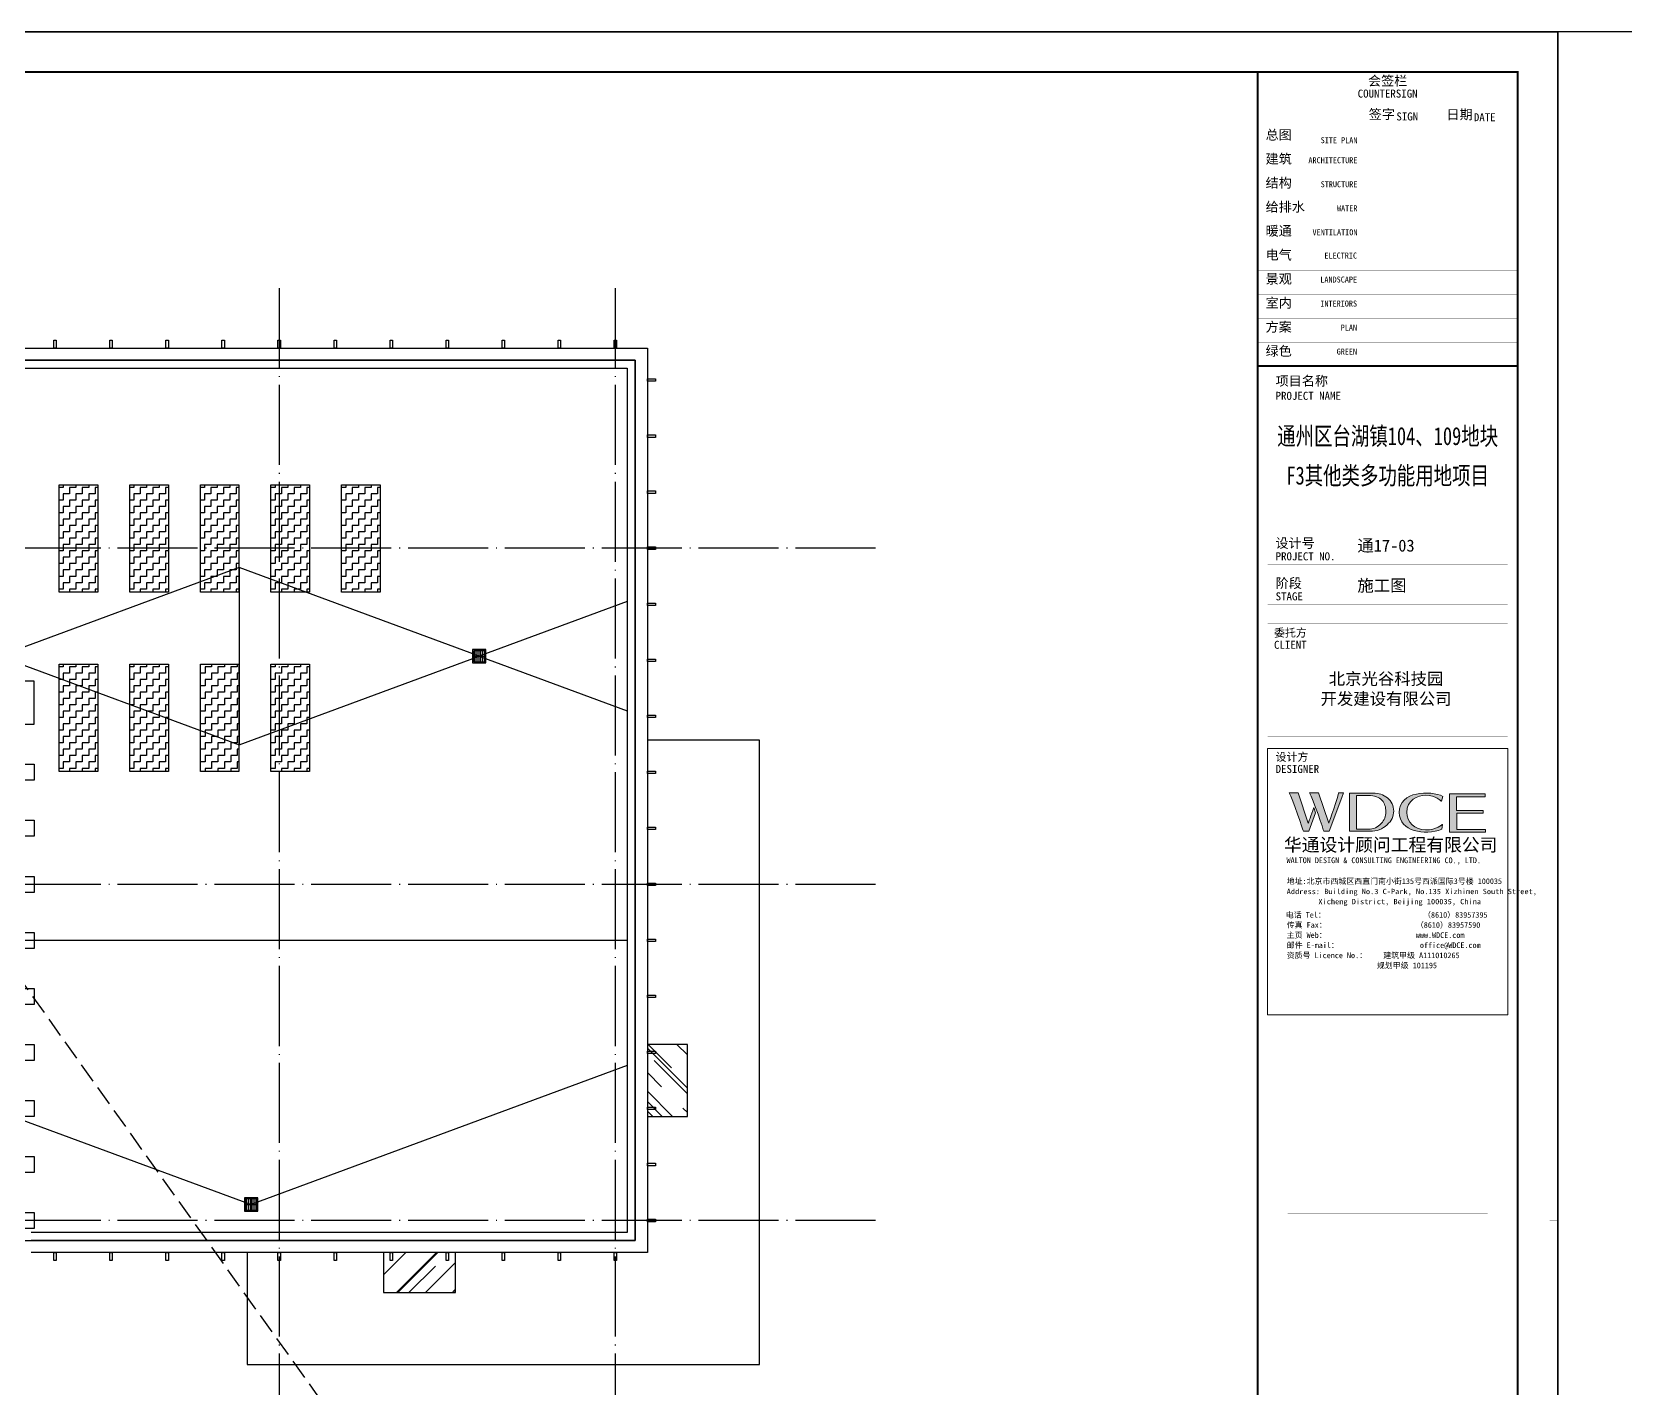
# Model space of a CAD drawing. Extents: x -186750 to 855523, y -12902 to 560425.
# Drawn here: x 139177 to 178991, y 250211 to 284103 of the extents above; entities that cross this region are included whole.
import ezdxf
from ezdxf.enums import TextEntityAlignment as Align
from ezdxf.xclip import XClip

# ---------------------------------------------------------------- set-up
doc = ezdxf.new("R2010")
doc.units = 0
doc.header["$LTSCALE"] = 1000
doc.header["$MEASUREMENT"] = 0
doc.header["$XCLIPFRAME"] = 0
for name, pattern in [('104-10 轴网$0$DOTE', [2.4200000000000004, 2, -0.2, 0.02, -0.2]), ('X-104 8#10#平面$0$109-34 轴网$0$L1$0$$AUDIT_BAD_LTYPE1', [0]), ('X-104 8#10#平面$0$DASH', [0.35, 0.25, -0.1])]:
    doc.linetypes.add(name, pattern=pattern)
for name, color, linetype in [('104-10 轴网$0$A_AXIS-轴线', 252, '104-10 轴网$0$DOTE'), ('8#楼幕墙$0$A-C_玻璃幕墙', 140, 'Continuous'), ('8#楼幕墙$0$A-O_屋面', 252, 'Continuous'), ('8#楼幕墙$0$A-TECH_结构', 21, 'Continuous'), ('X-104 8#10#平面$0$01-标注_尺寸', 124, 'Continuous'), ('X-104 8#10#平面$0$A-C_玻璃幕墙', 252, 'Continuous'), ('X-104 8#10#平面$0$A-O_分水线', 127, 'Continuous'), ('X-104 8#10#平面$0$A-O_屋面', 201, 'Continuous'), ('X-104 8#10#平面$0$A-O_散水', 134, 'Continuous'), ('X-104 8#10#平面$0$A-SUR_看线', 252, 'Continuous'), ('X-104 8#10#平面$0$A-TECH_暖通', 162, 'Continuous'), ('X-104 8#10#平面$0$A-TECH_结构', 252, 'Continuous'), ('X-104 8#10#平面$0$EH_玻璃', 252, 'Continuous')]:
    doc.layers.add(name, color=color, linetype=linetype)
doc.layers.add('8#楼幕墙$0$04-不打印_辅助线', color=165, linetype='Continuous', plot=False)
doc.layers.add('X-104 8#10#平面$0$04-不打印_辅助线', color=165, linetype='Continuous', plot=False)
doc.styles.add('图签信息$0$hwxh', font='STXIHEI.TTF')
doc.styles.add('图签信息$0$华文细黑', font='STXIHEI.TTF', dxfattribs={"height": 10})
pattern_1 = [(0, (-3.201421350240707e-10, -237599.9999999999), (158.75, 158.75), [158.75, -158.75]), (90, (158.7499999996799, -237599.9999999999), (-158.75, 158.75), [158.75, -158.75])]
pattern_2 = [(230.0000000000001, (-3.201421350240707e-10, -237599.9999999999), (-364.369337992008, 31.87817107780585), [38.1, -419.1]), (174.9999999999999, (-3.201421350240707e-10, -237599.9999999999), (70.48565195133429, -382.1132857643599), [30.48, -335.2799999999999]), (280.451, (-30.36400000032154, -237597.3435), (-293.8850033319182, -350.233375640584), [32.38, -356.18]), (226.1842000000001, (-3.201421350240707e-10, -237701.6), (-542.1580817842598, 84.08465586545381), [57.15, -628.65]), (276.6356, (-45.17980000030366, -237694.5929999999), (-474.8084689324739, -494.8511117800989), [48.56999999999996, -534.2699999999993]), (171.184, (-3.201421350240707e-10, -237701.6), (-474.8092116278673, -494.8502357211959), [45.71999999999998, -502.9199999999999]), (201, (-50.8000000003085, -237676.2), (-303.2297596707667, 204.5310370335247), [38.09999999999998, -419.0999999999998]), (146.0000000000001, (-50.8000000003085, -237676.2), (-123.6040566952938, -368.3759322446386), [30.48, -335.28]), (251.4514000000001, (-76.06900000030873, -237659.1557999999), (-426.8329815402487, -163.8457154321153), [32.37999999999999, -356.1799999999999]), (217.5000000000001, (-3.201421350240707e-10, -237599.9999999999), (-6.177206501183498, -169.1100777463062), [0, -331.216, 0, -340.36, 0, -336.55]), (187.5, (-3.201421350240707e-10, -237599.9999999999), (-133.6393250206113, -200.3611496362391), [0, -194.0559999999999, 0, -323.5959999999999, 0, -128.2699999999999]), (147.5, (113.2839999996941, -237599.9999999999), (-271.1811903337428, 11.45748798534664), [0, -127, 0, -396.2399999999998, 0, -525.7799999999996]), (137.5, (164.0839999996824, -237599.9999999999), (-296.258362772036, -50.85298206666631), [0, -165.0999999999999, 0, -263.1439999999999, 0, -373.3799999999999])]

# ---------------------------------------------------------------- blocks, each defined once
blk = doc.blocks.new('104-10 轴网')
at = {"layer": '104-10 轴网$0$A_AXIS-轴线', "linetype": '104-10 轴网$0$DOTE'}
for p, q in [((154029.5977508624, 40099.99999999987), (154029.5977508621, -6500.000000000186)), ((162429.5977508624, 40099.99999999987), (162429.5977508621, -6500.000000000186)), ((168929.5977508623, 33599.99999999987), (113929.5977508621, 33599.99999999983)), ((168929.5977508623, 25199.99999999987), (113929.5977508621, 25199.99999999982)), ((168929.5977508623, 16799.99999999987), (113929.5977508621, 16799.99999999982))]:
    blk.add_line(p, q, dxfattribs=at)
at = {"layer": 'Defpoints'}
blk.add_lwpolyline([(104379.5977508624, 45500.00000000001), (178479.5977508625, 45499.99999999999), (178479.5977508625, -11900.00000000001), (104379.5977508624, -11899.99999999996)], close=True, dxfattribs=at)
blk = doc.blocks.new('图签信息$0$logo2')
h = blk.add_hatch(color=7)
h.paths.add_polyline_path([(19.02072923148228, -7.360451359885148), (15.8446936084174, -7.360451359885148), (15.8446936084174, -3.972197714929827), (18.973875901974, -3.972197714929827), (18.973875901974, -4.243326908481412), (16.46102159731674, -4.243326908481412), (16.46102159731674, -5.448077594440615), (18.81057826824662, -5.448077594440615), (18.81057826824662, -5.685617084852073), (16.474112968797, -5.685617084852073), (16.474112968797, -7.116193928845663), (19.02072923148228, -7.116193928845663)])
edge = h.paths.add_edge_path()
edge.add_spline(control_points=[(15.25868247978811, -4.206119852695426), (15.25868247978811, -4.206119852695426), (15.12707974543398, -4.645542071723439), (15.12707974543398, -4.645542071723439), (15.12707974543398, -4.645542071723439), (14.62030586523781, -4.101044371077594), (13.73422672189007, -4.101044371077594), (13.03521638679964, -4.101044371077594), (12.07093352434616, -4.537366002123441), (12.07575666120731, -5.620504737226597), (12.07954626874107, -6.487808097793452), (12.76580974212704, -7.163908532793433), (13.73422672189007, -7.167870395215089), (14.65647939169641, -7.171832257636745), (15.22698758041487, -6.680044552687714), (15.22698758041487, -6.680044552687714), (15.22698758041487, -6.680044552687714), (15.16428680121996, -7.107581184450759), (15.16428680121996, -7.107581184450759), (13.63190731847861, -7.702549567250743), (11.41705396988504, -7.290688130286423), (11.41085279392071, -5.643242382429144), (11.40361808862898, -3.720705578598623), (14.15694021679197, -3.664550485143848), (15.25868247978811, -4.206119852695426)], knot_values=[0, 0, 0, 0, 1, 1, 1, 2, 2, 2, 3, 3, 3, 4, 4, 4, 5, 5, 5, 6, 6, 6, 7, 7, 7, 8, 8, 8, 8], degree=3, periodic=0)
edge = h.paths.add_edge_path(flags=16)
edge.add_spline(control_points=[(10.22883975316405, -5.566416702426598), (10.22883975316405, -5.159550657211323), (10.11963015423666, -4.829682546886491), (9.897076839072339, -4.575951097012613), (9.630426272606105, -4.27312700408778), (9.228038854476178, -4.122059467401161), (8.689914584682564, -4.122059467401161), (8.689914584682564, -4.122059467401161), (7.637781729401063, -4.122059467401161), (7.637781729401063, -4.122059467401161), (7.637781729401063, -4.122059467401161), (7.637781729401063, -7.098279420504263), (7.637781729401063, -7.098279420504263), (7.637781729401063, -7.098279420504263), (8.662698312394665, -7.098279420504263), (8.662698312394665, -7.098279420504263), (9.133298666132232, -7.098279420504263), (9.519149615023942, -6.933603747673694), (9.822662727500367, -6.603735637348863), (10.09482545037934, -6.309179779043138), (10.22883975316405, -5.963636473919581), (10.22883975316405, -5.566416702426598)], knot_values=[0, 0, 0, 0, 1, 1, 1, 2, 2, 2, 3, 3, 3, 4, 4, 4, 5, 5, 5, 6, 6, 6, 7, 7, 7, 7], degree=3, periodic=0)
edge = h.paths.add_edge_path()
edge.add_spline(control_points=[(10.91889283408378, -5.50509396233488), (10.91889283408378, -5.9619139250406), (10.72493383031053, -6.365851637161608), (10.33598229343666, -6.719146412240579), (9.919814484274886, -7.098279420504263), (9.413729623630314, -7.288104306967952), (8.81703869195135, -7.288104306967952), (8.81703869195135, -7.288104306967952), (7.027999426241845, -7.288104306967952), (7.027999426241845, -7.288104306967952), (7.027999426241845, -7.288104306967952), (7.027999426241845, -3.924999875645752), (7.027999426241845, -3.924999875645752), (7.027999426241845, -3.924999875645752), (9.095402590794654, -3.924999875645752), (9.095402590794654, -3.924999875645752), (9.592874707044322, -3.924999875645752), (10.01489918239463, -4.063148295740016), (10.36319856572456, -4.339789645704339), (10.73320206492964, -4.636757072440637), (10.91889283408378, -5.025708609314512), (10.91889283408378, -5.50509396233488)], knot_values=[0, 0, 0, 0, 1, 1, 1, 2, 2, 2, 3, 3, 3, 4, 4, 4, 5, 5, 5, 6, 6, 6, 7, 7, 7, 7], degree=3, periodic=0)
at = {"lineweight": 0}
blk.add_lwpolyline([(19.02072923148228, -7.360451359885148), (15.8446936084174, -7.360451359885148), (15.8446936084174, -3.972197714929827), (18.973875901974, -3.972197714929827), (18.973875901974, -4.243326908481412), (16.46102159731674, -4.243326908481412), (16.46102159731674, -5.448077594440615), (18.81057826824662, -5.448077594440615), (18.81057826824662, -5.685617084852073), (16.474112968797, -5.685617084852073), (16.474112968797, -7.116193928845663), (19.02072923148228, -7.116193928845663), (19.02072923148228, -7.360451359885148)], dxfattribs=at)
for points, knots in [([(10.91889283408378, -5.50509396233488), (10.91889283408378, -5.9619139250406), (10.72493383031053, -6.365851637161608), (10.33598229343666, -6.719146412240579), (9.919814484274886, -7.098279420504263), (9.413729623630314, -7.288104306967952), (8.81703869195135, -7.288104306967952), (8.81703869195135, -7.288104306967952), (7.027999426241845, -7.288104306967952), (7.027999426241845, -7.288104306967952), (7.027999426241845, -7.288104306967952), (7.027999426241845, -3.924999875645752), (7.027999426241845, -3.924999875645752), (7.027999426241845, -3.924999875645752), (9.095402590794654, -3.924999875645752), (9.095402590794654, -3.924999875645752), (9.592874707044322, -3.924999875645752), (10.01489918239463, -4.063148295740016), (10.36319856572456, -4.339789645704339), (10.73320206492964, -4.636757072440637), (10.91889283408378, -5.025708609314512), (10.91889283408378, -5.50509396233488)], [0, 0, 0, 0, 1, 1, 1, 2, 2, 2, 3, 3, 3, 4, 4, 4, 5, 5, 5, 6, 6, 6, 7, 7, 7, 7]), ([(10.22883975316405, -5.566416702426598), (10.22883975316405, -5.159550657211323), (10.11963015423666, -4.829682546886491), (9.897076839072339, -4.575951097012613), (9.630426272606105, -4.27312700408778), (9.228038854476178, -4.122059467401161), (8.689914584682564, -4.122059467401161), (8.689914584682564, -4.122059467401161), (7.637781729401063, -4.122059467401161), (7.637781729401063, -4.122059467401161), (7.637781729401063, -4.122059467401161), (7.637781729401063, -7.098279420504263), (7.637781729401063, -7.098279420504263), (7.637781729401063, -7.098279420504263), (8.662698312394665, -7.098279420504263), (8.662698312394665, -7.098279420504263), (9.133298666132232, -7.098279420504263), (9.519149615023942, -6.933603747673694), (9.822662727500367, -6.603735637348863), (10.09482545037934, -6.309179779043138), (10.22883975316405, -5.963636473919581), (10.22883975316405, -5.566416702426598)], [0, 0, 0, 0, 1, 1, 1, 2, 2, 2, 3, 3, 3, 4, 4, 4, 5, 5, 5, 6, 6, 6, 7, 7, 7, 7]), ([(15.25868247978811, -4.206119852695426), (15.25868247978811, -4.206119852695426), (15.12707974543398, -4.645542071723439), (15.12707974543398, -4.645542071723439), (15.12707974543398, -4.645542071723439), (14.62030586523781, -4.101044371077594), (13.73422672189007, -4.101044371077594), (13.03521638679964, -4.101044371077594), (12.07093352434616, -4.537366002123441), (12.07575666120731, -5.620504737226597), (12.07954626874107, -6.487808097793452), (12.76580974212704, -7.163908532793433), (13.73422672189007, -7.167870395215089), (14.65647939169641, -7.171832257636745), (15.22698758041487, -6.680044552687714), (15.22698758041487, -6.680044552687714), (15.22698758041487, -6.680044552687714), (15.16428680121996, -7.107581184450759), (15.16428680121996, -7.107581184450759), (13.63190731847861, -7.702549567250743), (11.41705396988504, -7.290688130286423), (11.41085279392071, -5.643242382429144), (11.40361808862898, -3.720705578598623), (14.15694021679197, -3.664550485143848), (15.25868247978811, -4.206119852695426)], [0, 0, 0, 0, 1, 1, 1, 2, 2, 2, 3, 3, 3, 4, 4, 4, 5, 5, 5, 6, 6, 6, 7, 7, 7, 8, 8, 8, 8])]:
    blk.add_open_spline(points, degree=3, knots=knots, dxfattribs=at)
blk = doc.blocks.new('图签信息$0$logo1')
h = blk.add_hatch(color=8)
edge = h.paths.add_edge_path()
edge.add_spline(control_points=[(3.862643606226645, -5.205025947616417), (3.634578134649581, -5.879576088625315), (3.385842076524747, -6.562394464253322), (3.385842076524747, -6.562394464253322), (3.385842076524747, -6.562394464253322), (2.502863521159167, -3.90811889663174), (2.502863521159167, -3.90811889663174), (2.502863521159167, -3.90811889663174), (1.801786127413963, -3.90536281842537), (1.687408881849635, -3.90811889663174), (2.021238854596123, -4.385953955661026), (2.951759759021575, -7.27122332795394), (2.951759759021575, -7.27122332795394), (2.951759759021575, -7.27122332795394), (3.437174033118377, -7.27122332795394), (3.437174033118377, -7.27122332795394), (3.437174033118377, -7.27122332795394), (4.032486925694156, -5.658745322339971), (4.032486925694156, -5.658745322339971), (4.032486925694156, -5.658745322339971), (3.862643606226645, -5.205025947616417), (3.862643606226645, -5.205025947616417)], knot_values=[0, 0, 0, 0, 1, 1, 1, 2, 2, 2, 3, 3, 3, 4, 4, 4, 5, 5, 5, 6, 6, 6, 7, 7, 7, 7], degree=3, periodic=0)
h = blk.add_hatch(color=7)
edge = h.paths.add_edge_path()
edge.add_spline(control_points=[(6.037533820827859, -3.90811889663174), (6.08955479697308, -4.100872116189696), (5.198308006988392, -6.562394464253322), (5.198308006988392, -6.562394464253322), (5.198308006988392, -6.562394464253322), (4.302238080142557, -3.90811889663174), (4.302238080142557, -3.90811889663174), (4.302238080142557, -3.90811889663174), (3.600471666845761, -3.90536281842537), (3.486438931057229, -3.90811889663174), (3.820613413579513, -4.385953955661026), (4.751134318004965, -7.27122332795394), (4.751134318004965, -7.27122332795394), (4.751134318004965, -7.27122332795394), (5.23620408232597, -7.27122332795394), (5.23620408232597, -7.27122332795394), (5.23620408232597, -7.27122332795394), (6.332778698685176, -4.300343276375678), (6.332778698685176, -4.300343276375678), (6.332778698685176, -4.300343276375678), (6.481951431604917, -3.90811889663174), (6.481951431604917, -3.90811889663174), (6.481951431604917, -3.90811889663174), (6.214267335811294, -3.913803307932376), (6.037533820827859, -3.90811889663174)], knot_values=[0, 0, 0, 0, 1, 1, 1, 2, 2, 2, 3, 3, 3, 4, 4, 4, 5, 5, 5, 6, 6, 6, 7, 7, 7, 8, 8, 8, 8], degree=3, periodic=0)
at = {"color": 8, "lineweight": 0}
blk.add_open_spline([(3.862643606226645, -5.205025947616417), (3.634578134649581, -5.879576088625315), (3.385842076524747, -6.562394464253322), (3.385842076524747, -6.562394464253322), (3.385842076524747, -6.562394464253322), (2.502863521159167, -3.90811889663174), (2.502863521159167, -3.90811889663174), (2.502863521159167, -3.90811889663174), (1.801786127413963, -3.90536281842537), (1.687408881849635, -3.90811889663174), (2.021238854596123, -4.385953955661026), (2.951759759021575, -7.27122332795394), (2.951759759021575, -7.27122332795394), (2.951759759021575, -7.27122332795394), (3.437174033118377, -7.27122332795394), (3.437174033118377, -7.27122332795394), (3.437174033118377, -7.27122332795394), (4.032486925694156, -5.658745322339971), (4.032486925694156, -5.658745322339971), (4.032486925694156, -5.658745322339971), (3.862643606226645, -5.205025947616417), (3.862643606226645, -5.205025947616417)], degree=3, knots=[0, 0, 0, 0, 1, 1, 1, 2, 2, 2, 3, 3, 3, 4, 4, 4, 5, 5, 5, 6, 6, 6, 7, 7, 7, 7], dxfattribs=at)
at = {"lineweight": 0}
blk.add_open_spline([(6.037533820827859, -3.90811889663174), (6.08955479697308, -4.100872116189696), (5.198308006988392, -6.562394464253322), (5.198308006988392, -6.562394464253322), (5.198308006988392, -6.562394464253322), (4.302238080142557, -3.90811889663174), (4.302238080142557, -3.90811889663174), (4.302238080142557, -3.90811889663174), (3.600471666845761, -3.90536281842537), (3.486438931057229, -3.90811889663174), (3.820613413579513, -4.385953955661026), (4.751134318004965, -7.27122332795394), (4.751134318004965, -7.27122332795394), (4.751134318004965, -7.27122332795394), (5.23620408232597, -7.27122332795394), (5.23620408232597, -7.27122332795394), (5.23620408232597, -7.27122332795394), (6.332778698685176, -4.300343276375678), (6.332778698685176, -4.300343276375678), (6.332778698685176, -4.300343276375678), (6.481951431604917, -3.90811889663174), (6.481951431604917, -3.90811889663174), (6.481951431604917, -3.90811889663174), (6.214267335811294, -3.913803307932376), (6.037533820827859, -3.90811889663174)], degree=3, knots=[0, 0, 0, 0, 1, 1, 1, 2, 2, 2, 3, 3, 3, 4, 4, 4, 5, 5, 5, 6, 6, 6, 7, 7, 7, 8, 8, 8, 8], dxfattribs=at)
blk.add_blockref('图签信息$0$logo2', (0, 0))
blk = doc.blocks.new('图签信息$0$时间-logo')
at = {"layer": 'Defpoints', "lineweight": 0}
blk.add_lwpolyline([(0.0001722548878984043, -23.45663710463375), (-21.16633611514082, -23.45663710463375), (-21.16633611514082, 0.0003445097757963644), (0.0001722548878984043, 0.0003445097757963644), (0.0001722548878984043, -23.45663710463375)], dxfattribs=at)
blk.add_blockref('图签信息$0$logo1', (-20.96700383288875, 0))
at = {"style": '图签信息$0$hwxh'}
for s, height, p in [('华通设计顾问工程有限公司 ', 1.15, (-19.72643262400533, -9.054043845530455)), ('WALTON DESIGN & CONSULTING ENGINEERING CO., LTD.', 0.5, (-19.49719682217647, -10.09596388025067)), ('Address: Building No.3 C-Park, No.135 Xizhimen South Street, ', 0.47, (-19.48452197453581, -12.82680056417378)), ('地址:北京市西城区西直门南小街135号西派国际3号楼 100035', 0.5, (-19.48452197453581, -11.93552792325897)), ('Xicheng District, Beijing 100035, China ', 0.47, (-16.69079096705566, -13.71807320508858)), ('电话 Tel：                        （8610）83957395 ', 0.5, (-19.56392193949079, -14.90643672630832)), ('传真 Fax：                      （8610）83957590 ', 0.5, (-19.48452197453581, -15.79770936722312)), ('主页 Web：                      www.WDCE.com ', 0.5, (-19.48452197453581, -16.68898200813793)), ('资质号 Licence No.：    建筑甲级 A111010265 ', 0.5, (-19.48452197453581, -18.47152728996753)), ('邮件 E-mail：                    office@WDCE.com ', 0.5, (-19.48452197453581, -17.58025464905273)), ('   规划甲级 101195', 0.5, (-12.60204497318924, -19.36279993088234))]:
    blk.add_text(s, height=height, dxfattribs=at).set_placement(p)
blk = doc.blocks.new('图签信息')
at = {"const_width": 0.5}
for points in [[(-65.00000000000273, 574), (-64.99999999999545, 500.4999999999999), (4.320099833421409e-12, 500.4999999999999), (4.320099833421409e-12, 574)], [(-64.99999999999545, -1.4210854715202e-14), (4.320099833421409e-12, -1.4210854715202e-14), (4.320099833421409e-12, 500.4999999999999), (-64.99999999999545, 500.4999999999999)]]:
    blk.add_lwpolyline(points, close=True, dxfattribs=at)
for points, const_width in [([(-64.99999999999545, 566.5), (4.320099833421409e-12, 566.5)], 0.05), ([(-39.14477304461911, 566.5), (-39.14477304461911, 500.4999999999999)], 0.05), ([(-19.1006717005539, 566.5), (-19.1006717005539, 500.4999999999999)], 0.05), ([(-64.99999999999545, 560.5), (4.320099833421409e-12, 560.5)], 0.05), ([(-64.99999999999545, 554.5), (4.320099833421409e-12, 554.5)], 0.05), ([(-64.99999999999545, 548.5), (4.320099833421409e-12, 548.5)], 0.05), ([(-64.99999999999545, 542.5), (4.320099833421409e-12, 542.5)], 0.05), ([(-64.99999999999545, 536.5), (4.320099833421409e-12, 536.5)], 0.05), ([(-64.99999999999545, 530.5), (4.320099833421409e-12, 530.5)], 0.05), ([(-64.99999999999545, 524.5), (4.320099833421409e-12, 524.5)], 0.05), ([(-64.99999999999545, 518.5), (4.320099833421409e-12, 518.5)], 0.05), ([(-64.99999999999545, 512.5), (4.320099833421409e-12, 512.5)], 0.05), ([(-64.99999999999545, 512.5), (4.320099833421409e-12, 512.5)], 0.05), ([(-64.99999999999545, 506.4999999999999), (4.320099833421409e-12, 506.4999999999999)], 0.05), ([(-64.99999999999545, 500.4999999999999), (4.320099833421409e-12, 500.4999999999999)], 0.05), ([(-62.49999999999545, 450.8651490923694), (-2.49999999999568, 450.8651490923694)], 0.05), ([(-62.49999999999545, 440.8651490923694), (-2.49999999999568, 440.8651490923694)], 0.05), ([(-2.49999999999568, 407.8537807337489), (-2.49999999999568, 436.1180226144788), (-62.49999999999545, 436.1180226144788), (-62.49999999999545, 407.8537807337489)], 0.04999999999999995), ([(-62.49999999999545, 407.8537807337489), (-2.49999999999568, 407.8537807337489)], 0.04999999999999995), ([(-62.49999999999545, 404.9158514156406), (-62.49999999999545, 227.8271815069857)], 0.04999999999999995), ([(-62.49999999999545, 404.9158514156406), (-2.49999999999568, 404.9158514156406)], 0.04999999999999995), ([(-62.49999999999545, 227.8271815069857), (-2.49999999999568, 227.8271815069857), (-2.49999999999568, 404.9158514156406)], 0.04999999999999995), ([(-57.49999999999545, 338.3612295669009), (-7.49999999999568, 338.3612295669009)], 0.04999999999999995), ([(-57.49999999999545, 288.8268789483773), (-7.49999999999568, 288.8268789483773)], 0.04999999999999995)]:
    blk.add_lwpolyline(points, dxfattribs=dict(const_width=const_width))
at = {"ltscale": 0.001, "xscale": 2.834689937531525, "yscale": 2.834689937531525, "zscale": 2.834689937531525}
blk.add_blockref('图签信息$0$时间-logo', (-2.49999999999568, 404.9158514156406), dxfattribs=at)
at = {"style": '图签信息$0$华文细黑'}
for s, height, p in [('会签栏', 2.4, (-32.50000000000273, 573)), ('COUNTERSIGN', 2, (-32.50000000000273, 569.5977370786459))]:
    blk.add_text(s, height=height, dxfattribs=at).set_placement(p, align=Align.TOP_CENTER)
for s, height, p in [('签字', 2.4, (-37.22245963978207, 564.6340591497828)), ('SIGN', 2, (-30.32005426888213, 563.8845074550445)), ('日期', 2.4, (-17.79201240960833, 564.5784462411502)), ('DATE', 2, (-10.95922043231553, 563.6957848773163)), ('总图', 2.4, (-62.99999999999568, 559.5)), ('建筑', 2.4, (-62.99999999999568, 553.5)), ('结构', 2.4, (-62.99999999999568, 547.5)), ('给排水', 2.4, (-62.99999999999568, 541.5)), ('暖通', 2.4, (-62.99999999999568, 535.5)), ('电气', 2.4, (-62.99999999999568, 529.5)), ('景观', 2.4, (-62.99999999999568, 523.5)), ('室内', 2.4, (-62.99999999999568, 517.5)), ('方案', 2.4, (-62.99999999999568, 511.4999999999999)), ('绿色', 2.4, (-62.99999999999568, 505.5000000000001)), ('项目名称', 2.4, (-60.4999999999884, 498.003326759801)), ('PROJECT NAME', 2, (-60.4999999999884, 494.0786817350855)), ('设计号', 2.4, (-60.54465229522907, 457.4789648001825)), ('PROJECT NO.', 2, (-60.4999999999884, 453.965486020541)), ('阶段', 2.4, (-60.4999999999884, 447.4691970374261)), ('STAGE', 2, (-60.4999999999884, 443.965486020541)), ('委托方', 2, (-60.89723522267286, 434.8600734792527)), ('CLIENT', 2, (-60.89723522267286, 431.8600734792526)), ('设计方', 1.999999999999999, (-60.4999999999884, 403.83357933944)), ('DESIGNER', 1.999999999999999, (-60.4999999999884, 400.8335793394399))]:
    blk.add_text(s, height=height, dxfattribs=at).set_placement(p, align=Align.TOP_LEFT)
for s, p in [('SITE PLAN', (-40.05562734564137, 557.6984817677658)), ('ARCHITECTURE', (-40.05562734564137, 552.6984817677658)), ('STRUCTURE', (-40.05562734564137, 546.6984817677658)), ('WATER', (-40.05562734564137, 540.6984817677658)), ('VENTILATION', (-40.05562734564137, 534.6984817677658)), ('ELECTRIC', (-40.14477304461911, 528.8864235618494)), ('LANDSCAPE', (-40.14477304461911, 522.8864235618494)), ('INTERIORS', (-40.14477304461911, 516.8864235618494)), ('PLAN', (-40.14477304461911, 510.8864235618493)), ('GREEN', (-40.14477304461911, 504.8864235618494))]:
    blk.add_text(s, height=1.5, dxfattribs=at).set_placement(p, align=Align.TOP_RIGHT)
at = {"color": 4, "style": '图签信息$0$华文细黑', "width": 0.75}
for s, p in [('通州区台湖镇104、109地块', (-32.49999999999545, 480.7776606936532)), ('F3其他类多功能用地项目', (-32.49999999999545, 470.9054438621387))]:
    blk.add_text(s, height=4.5, dxfattribs=at).set_placement(p, align=Align.CENTER)
at = {"color": 4, "ltscale": 0.001, "char_height": 3, "width": 58.48948377250053, "style": '图签信息$0$华文细黑'}
for s, insert, attachment_point in [('通17-03', (-40.06242156794815, 455.5107781340303), 4), ('施工图', (-40.06242156794815, 445.5107781340303), 4), ('北京光谷科技园\\P开发建设有限公司', (-32.89723522267286, 419.7059220486553), 5)]:
    blk.add_mtext(s, dxfattribs=dict(at, insert=insert, attachment_point=attachment_point))
blk = doc.blocks.new('图签-A1')
at = {"color": 2}
blk.add_blockref('图签信息', (0, 0), dxfattribs=at)
blk = doc.blocks.new('图框-A1')
for points, const_width in [([(5.684341886080801e-13, 0), (841.0000000000002, 0), (841.0000000000002, 594), (5.684341886080801e-13, 594)], 0.05), ([(765.9999999999966, 584), (25.00000000000045, 584), (25.00000000000045, 10), (766.0000000000002, 10)], 0.5)]:
    blk.add_lwpolyline(points, close=True, dxfattribs=dict(const_width=const_width))
at = {"const_width": 0.05}
blk.add_lwpolyline([(841.0000000000002, 297), (839.0000000000002, 297)], dxfattribs=at)
blk = doc.blocks.new('X-104 8#10#平面$0$fdhggh')
at = {"layer": 'X-104 8#10#平面$0$A-TECH_结构', "linetype": 'X-104 8#10#平面$0$109-34 轴网$0$L1$0$$AUDIT_BAD_LTYPE1'}
blk.add_lwpolyline([(27100.00000000052, 253900), (42500.00000000052, 253900), (42500.00000000058, 275900), (24700.00000000052, 275900), (24700.00000000052, 274500), (13500.00000000049, 274500), (13500.00000000049, 267800.0000139567), (13500.00000959545, 267800.0000139567), (13500.00000880452, 262850.0000188506), (8749.999999212305, 262850.0000188501), (8750.000000003696, 265899.9999999995), (8750.00000000777, 265899.9999999974), (8750.000000007654, 266099.9999999974), (-3299.999999999505, 266100.0000000001), (-3299.999999999505, 248300), (-1899.999999999505, 248300), (-1899.999999999505, 237100), (20100.00000000052, 237100), (20100.00000000052, 249700), (27100.00000000052, 249700)], close=True, dxfattribs=at)
blk = doc.blocks.new('X-104 8#10#平面$0$fdghdgfh')
at = {"layer": 'X-104 8#10#平面$0$EH_玻璃'}
h = blk.add_hatch(dxfattribs=at)
h.set_pattern_fill('AR-RROOF', color=256, scale=600, angle=135)
h.set_pattern_definition([(135, (42800.00000000185, -184500), (-1724.209175245277, 646.5784407169795), [11430, -1524, 3810, -762]), (135, (41813.96787790845, -184052.7832451708), (-177.8090711971696, -1255.439805725468), [2286, -251.46, 4572, -571.5]), (135, (42072.59925419524, -184688.5853785425), (-3162.846205840555, 2440.833613706597), [6096, -1066.8, 3048, -762])])
h.paths.add_polyline_path([(-1000, 900), (-1000, -900), (-1.13686837721616e-13, -900), (-1.13686837721616e-13, 900)])
at = {"layer": 'X-104 8#10#平面$0$A-C_玻璃幕墙'}
blk.add_lwpolyline([(-1000, 900), (-1000, -900), (-1.13686837721616e-13, -900), (-1.13686837721616e-13, 900)], close=True, dxfattribs=at)
blk = doc.blocks.new('8#楼幕墙')
at = {"layer": '8#楼幕墙$0$04-不打印_辅助线'}
blk.add_lwpolyline([(-18549.9999999994, 224700.0000000003), (65550.00000000061, 224700.0000000002), (65550.00000000055, 284100.0000000002), (-18549.9999999994, 284100.0000000003)], close=True, dxfattribs=at)
at = {"layer": '8#楼幕墙$0$A-C_玻璃幕墙'}
for points in [[(28029.99999999613, 276200.0000000058), (27969.99999999613, 276200.0000000058), (27969.99999999485, 276399.999986051), (28029.99999999485, 276399.999986051)], [(29429.99999999613, 276200.0000000058), (29369.99999999613, 276200.0000000058), (29369.99999999485, 276399.999986051), (29429.99999999485, 276399.999986051)], [(30829.99999999613, 276200.0000000058), (30769.99999999613, 276200.0000000058), (30769.99999999485, 276399.999986051), (30829.99999999485, 276399.999986051)], [(32229.99999999613, 276200.0000000058), (32169.99999999613, 276200.0000000058), (32169.99999999485, 276399.999986051), (32229.99999999485, 276399.999986051)], [(33629.99999999613, 276200.0000000058), (33569.99999999613, 276200.0000000058), (33569.99999999485, 276399.999986051), (33629.99999999485, 276399.999986051)], [(35029.99999999613, 276200.0000000058), (34969.99999999613, 276200.0000000058), (34969.99999999485, 276399.999986051), (35029.99999999485, 276399.999986051)], [(36429.99999999613, 276200.0000000058), (36369.99999999613, 276200.0000000058), (36369.99999999485, 276399.999986051), (36429.99999999485, 276399.999986051)], [(37829.99999999613, 276200.0000000058), (37769.99999999613, 276200.0000000058), (37769.99999999485, 276399.999986051), (37829.99999999485, 276399.999986051)], [(39229.99999999613, 276200.0000000058), (39169.99999999613, 276200.0000000058), (39169.99999999485, 276399.999986051), (39229.99999999485, 276399.999986051)], [(40629.99999999613, 276200.0000000058), (40569.99999999613, 276200.0000000058), (40569.99999999485, 276399.999986051), (40629.99999999485, 276399.999986051)], [(42029.99999999613, 276200.0000000058), (41969.99999999613, 276200.0000000058), (41969.99999999485, 276399.999986051), (42029.99999999485, 276399.999986051)], [(42799.9999999984, 275370.0000000062), (42799.9999999984, 275430.0000000062), (42999.99998604367, 275430.0000000075), (42999.99998604367, 275370.0000000075)], [(42799.9999999984, 273970.0000000062), (42799.9999999984, 274030.0000000062), (42999.99998604367, 274030.0000000075), (42999.99998604367, 273970.0000000075)], [(42799.9999999984, 272570.0000000062), (42799.9999999984, 272630.0000000062), (42999.99998604367, 272630.0000000075), (42999.99998604367, 272570.0000000075)], [(42799.9999999984, 271170.0000000062), (42799.9999999984, 271230.0000000062), (42999.99998604367, 271230.0000000075), (42999.99998604367, 271170.0000000075)], [(42799.9999999984, 269770.0000000062), (42799.9999999984, 269830.0000000062), (42999.99998604367, 269830.0000000075), (42999.99998604367, 269770.0000000075)], [(42799.9999999984, 268370.0000000062), (42799.9999999984, 268430.0000000062), (42999.99998604367, 268430.0000000075), (42999.99998604367, 268370.0000000075)], [(42799.9999999984, 266970.0000000062), (42799.9999999984, 267030.0000000062), (42999.99998604367, 267030.0000000075), (42999.99998604367, 266970.0000000075)], [(42799.9999999984, 265570.0000000062), (42799.9999999984, 265630.0000000062), (42999.99998604367, 265630.0000000075), (42999.99998604367, 265570.0000000075)], [(42799.9999999984, 264170.0000000062), (42799.9999999984, 264230.0000000062), (42999.99998604367, 264230.0000000075), (42999.99998604367, 264170.0000000075)], [(42799.9999999984, 262770.0000000062), (42799.9999999984, 262830.0000000062), (42999.99998604367, 262830.0000000075), (42999.99998604367, 262770.0000000075)], [(42799.9999999984, 261370.0000000061), (42799.9999999984, 261430.0000000061), (42999.99998604367, 261430.0000000075), (42999.99998604367, 261370.0000000075)], [(42799.9999999984, 259970.0000000061), (42799.9999999984, 260030.0000000061), (42999.99998604367, 260030.0000000075), (42999.99998604367, 259970.0000000075)], [(42799.9999999984, 258570.0000000061), (42799.9999999984, 258630.0000000061), (42999.99998604367, 258630.0000000075), (42999.99998604367, 258570.0000000075)], [(42799.9999999984, 257170.0000000061), (42799.9999999984, 257230.0000000061), (42999.99998604367, 257230.0000000075), (42999.99998604367, 257170.0000000075)], [(42799.9999999984, 255770.0000000061), (42799.9999999984, 255830.0000000061), (42999.99998604367, 255830.0000000075), (42999.99998604367, 255770.0000000075)], [(42799.9999999984, 254370.0000000061), (42799.9999999984, 254430.0000000061), (42999.99998604367, 254430.0000000075), (42999.99998604367, 254370.0000000075)], [(27969.99999998586, 253600.0000000044), (28029.99999998586, 253600.0000000044), (28029.99999998999, 253400.0000139594), (27969.99999998999, 253400.0000139594)], [(29369.99999998586, 253600.0000000044), (29429.99999998586, 253600.0000000044), (29429.99999998999, 253400.0000139594), (29369.99999998999, 253400.0000139594)], [(30769.99999998586, 253600.0000000044), (30829.99999998586, 253600.0000000044), (30829.99999998999, 253400.0000139594), (30769.99999998999, 253400.0000139594)], [(32169.99999998586, 253600.0000000044), (32229.99999998586, 253600.0000000044), (32229.99999998999, 253400.0000139594), (32169.99999998999, 253400.0000139594)], [(33569.99999998586, 253600.0000000044), (33629.99999998586, 253600.0000000044), (33629.99999998999, 253400.0000139594), (33569.99999998999, 253400.0000139594)], [(34969.99999998586, 253600.0000000046), (35029.99999998586, 253600.0000000046), (35029.99999998719, 253400.0000139594), (34969.99999998719, 253400.0000139594)], [(36369.99999998586, 253600.0000000046), (36429.99999998586, 253600.0000000046), (36429.99999998719, 253400.0000139594), (36369.99999998719, 253400.0000139594)], [(37769.99999997267, 253600.0000139592), (37829.99999997267, 253600.0000139592), (37829.99999997401, 253400.0000279139), (37769.99999997401, 253400.0000279139)], [(39169.99999995952, 253600.0000279137), (39229.99999995952, 253600.0000279137), (39229.99999996086, 253400.0000418684), (39169.99999996086, 253400.0000418684)], [(40569.99999994633, 253600.0000418682), (40629.99999994633, 253600.0000418682), (40629.99999994767, 253400.000055823), (40569.99999994767, 253400.000055823)], [(41969.99999993315, 253600.0000558227), (42029.99999993315, 253600.0000558227), (42029.99999993449, 253400.0000697775), (41969.99999993449, 253400.0000697775)]]:
    blk.add_lwpolyline(points, close=True, dxfattribs=at)
at = {"layer": '8#楼幕墙$0$A-O_屋面'}
for points in [[(24399.99999999648, 269840.0000003113), (24399.99999999651, 276200.0000000059), (42799.99999999659, 276200.0000000006), (42799.99999999625, 253600.0000000059), (27399.99999999552, 253600.0000000034)], [(24699.99999999648, 269840.0000003113), (24699.99999999651, 275900.0000000058), (42499.99999999659, 275900.0000000006), (42499.99999999625, 253900.0000000058), (27399.99999999546, 253900.0000000034)], [(24899.99999999651, 274300.0000000057), (24899.99999999651, 275700.0000000057), (42299.99999999659, 275700.0000000007), (42299.99999999625, 254100.0000000058), (27399.99999999543, 254100.0000000034)]]:
    blk.add_lwpolyline(points, dxfattribs=at)
at = {"layer": '8#楼幕墙$0$A-TECH_结构'}
blk.add_lwpolyline([(-3300.000000005995, 248300.0000000065), (-1900.00000003766, 248300.0000000064), (-1900.000000003958, 237099.9999999319), (20099.9999999963, 237099.9999999315), (20099.99999999453, 249700.0000000049), (27099.99999999613, 249700.0000000061), (27099.99999999616, 253900.0000000034), (42499.99999999625, 253900.0000000058), (42499.99999999659, 275900.0000000006), (24699.99999999651, 275900.0000000007), (24699.99999999648, 274500.0000000056), (13499.99999999686, 274499.9999999914), (13500.00000000543, 262850.00001885), (8750.000011056167, 262850.00001885), (8749.999999054213, 266099.9999999999), (-3299.999999959182, 266100.0000000383)], close=True, dxfattribs=at)
blk = doc.blocks.new('X-104 8#10#平面$0$jtkjuyriuy')
h = blk.add_hatch()
h.set_pattern_fill('ANSI31', color=8, scale=30, angle=45)
h.set_pattern_definition([(90, (0, 0), (-47.625, 1.06581410364015e-14), [])])
h.paths.add_polyline_path([(-138, 138), (138, 138), (138, -138), (-138, -138)])
for points in [[(-168, 168), (168, 168), (168, -168), (-168, -168)], [(-138, 138), (138, 138), (138, -138), (-138, -138)]]:
    blk.add_lwpolyline(points, close=True)
at = {"layer": 'X-104 8#10#平面$0$04-不打印_辅助线'}
for p, q in [((-168, 0), (168, 0)), ((0, 168), (0, -168))]:
    blk.add_line(p, q, dxfattribs=at)
blk = doc.blocks.new('X-104 8#10#平面$0$A$C70024A0E')
at = {"linetype": 'X-104 8#10#平面$0$109-34 轴网$0$L1$0$$AUDIT_BAD_LTYPE1'}
h = blk.add_hatch(dxfattribs=at)
h.set_pattern_fill('AR-CONC', color=18, scale=200, angle=-180)
h.set_pattern_definition(pattern_2)
h.paths.add_polyline_path([(24950.18554808194, 31949.99999999406), (24950.18554808194, 31649.99999999406), (23650.18554808194, 31649.99999999406), (23650.18554808194, 31949.99999999406)])
h = blk.add_hatch(dxfattribs=at)
h.set_pattern_fill('AR-CONC', color=18, scale=200, angle=-180)
h.set_pattern_definition(pattern_2)
h.paths.add_polyline_path([(24950.18554808194, 29449.99999999406), (24950.18554808196, 29149.99999999406), (23650.18554808196, 29149.99999999406), (23650.18554808194, 29449.99999999406)])
h = blk.add_hatch(dxfattribs=at)
h.set_pattern_fill('AR-CONC', color=18, scale=200, angle=-180)
h.set_pattern_definition(pattern_2)
h.paths.add_polyline_path([(24950.18554808194, 26949.99999999406), (24950.18554808194, 26649.99999999406), (23650.18554808194, 26649.99999999406), (23650.18554808194, 26949.99999999406)])
h = blk.add_hatch(dxfattribs=at)
h.set_pattern_fill('AR-CONC', color=18, scale=200, angle=-180)
h.set_pattern_definition(pattern_2)
h.paths.add_polyline_path([(24950.18554808194, 24449.99999999403), (24950.18554808194, 24149.99999999403), (23650.18554808194, 24149.99999999403), (23650.18554808194, 24449.99999999403)])
h = blk.add_hatch()
h.set_pattern_fill('ZIGZAG', color=18, scale=100, angle=-5.088887490341627e-14)
h.set_pattern_definition(pattern_1)
h.paths.add_polyline_path([(7640.000000000087, 5580), (8605.000000000087, 5580), (8605.000000000087, 2900), (7640.000000000087, 2900)])
h = blk.add_hatch()
h.set_pattern_fill('ZIGZAG', color=18, scale=100, angle=-5.088887490341627e-14)
h.set_pattern_definition(pattern_1)
h.paths.add_polyline_path([(9405.000000000087, 5580), (10370.00000000009, 5580), (10370.00000000009, 2900), (9405.000000000087, 2900)])
h = blk.add_hatch()
h.set_pattern_fill('ZIGZAG', color=18, scale=100, angle=-5.088887490341627e-14)
h.set_pattern_definition([(0, (3529.99999999968, -237599.9999999999), (158.75, 158.75), [158.75, -158.75]), (90, (3688.74999999968, -237599.9999999999), (-158.75, 158.75), [158.75, -158.75])])
h.paths.add_polyline_path([(11170.00000000009, 5580), (12135.00000000009, 5580), (12135.00000000009, 2900), (11170.00000000009, 2900)])
h = blk.add_hatch()
h.set_pattern_fill('ZIGZAG', color=18, scale=100, angle=-5.088887490341627e-14)
h.set_pattern_definition([(0, (5294.99999999968, -237599.9999999999), (158.75, 158.75), [158.75, -158.75]), (90, (5453.74999999968, -237599.9999999999), (-158.75, 158.75), [158.75, -158.75])])
h.paths.add_polyline_path([(12935.00000000009, 5580), (13900.00000000009, 5580), (13900.00000000009, 2900), (12935.00000000009, 2900)])
h = blk.add_hatch()
h.set_pattern_fill('ZIGZAG', color=18, scale=100, angle=-5.088887490341627e-14)
h.set_pattern_definition([(0, (-1765.000000019296, -242079.9999999999), (158.75, 158.75), [158.75, -158.75]), (90, (-1606.250000019296, -242079.9999999999), (-158.75, 158.75), [158.75, -158.75])])
h.paths.add_polyline_path([(5874.999999981112, 1100), (6839.999999981112, 1100), (6839.999999981112, -1580), (5874.999999981112, -1580)])
h = blk.add_hatch()
h.set_pattern_fill('ZIGZAG', color=18, scale=100, angle=-5.088887490341627e-14)
h.set_pattern_definition([(0, (-1.929583959281445e-08, -242079.9999999999), (158.75, 158.75), [158.75, -158.75]), (90, (158.7499999807042, -242079.9999999999), (-158.75, 158.75), [158.75, -158.75])])
h.paths.add_polyline_path([(7639.999999981112, 1100), (8604.999999981112, 1100), (8604.999999981112, -1580), (7639.999999981112, -1580)])
h = blk.add_hatch()
h.set_pattern_fill('ZIGZAG', color=18, scale=100, angle=-5.088887490341627e-14)
h.set_pattern_definition([(0, (1764.999999980704, -242079.9999999999), (158.75, 158.75), [158.75, -158.75]), (90, (1923.749999980704, -242079.9999999999), (-158.75, 158.75), [158.75, -158.75])])
h.paths.add_polyline_path([(9404.999999981112, 1100), (10369.99999998111, 1100), (10369.99999998111, -1580), (9404.999999981112, -1580)])
h = blk.add_hatch()
h.set_pattern_fill('ZIGZAG', color=18, scale=100, angle=-5.088887490341627e-14)
h.set_pattern_definition([(0, (3529.999999990192, -242079.9999999999), (158.75, 158.75), [158.75, -158.75]), (90, (3688.749999990192, -242079.9999999999), (-158.75, 158.75), [158.75, -158.75])])
h.paths.add_polyline_path([(11169.9999999906, 1100), (12134.9999999906, 1100), (12134.9999999906, -1580), (11169.9999999906, -1580)])
h = blk.add_hatch()
h.set_pattern_fill('ZIGZAG', color=18, scale=100, angle=-5.088887490341627e-14)
h.set_pattern_definition([(0, (5294.99999999968, -242079.9999999999), (158.75, 158.75), [158.75, -158.75]), (90, (5453.74999999968, -242079.9999999999), (-158.75, 158.75), [158.75, -158.75])])
h.paths.add_polyline_path([(12935.00000000009, 1100.000000000058), (13900.00000000009, 1100), (13900.00000000009, -1580), (12935.00000000009, -1579.999999999942)])
for points, elevation in [([(24950.18554808194, 31949.99999999406), (24950.18554808194, 31649.99999999406), (23650.18554808194, 31649.99999999406), (23650.18554808194, 31949.99999999406)], 2600), ([(24950.18554808194, 29449.99999999406), (24950.18554808196, 29149.99999999406), (23650.18554808196, 29149.99999999406), (23650.18554808194, 29449.99999999406)], 2600), ([(24950.18554808194, 26949.99999999406), (24950.18554808194, 26649.99999999406), (23650.18554808194, 26649.99999999406), (23650.18554808194, 26949.99999999406)], 2600), ([(24950.18554808194, 24449.99999999403), (24950.18554808194, 24149.99999999403), (23650.18554808194, 24149.99999999403), (23650.18554808194, 24449.99999999403)], 2600), ([(22749.65287360916, 17149.99998604564), (22449.65287360916, 17149.99998604564), (22449.65287360916, 18549.99998604564), (22749.65287360917, 18549.99998604564)], 2600), ([(23850.25287360916, 17149.99998604564), (23550.25287360916, 17149.99998604564), (23550.25287360918, 18549.99998604564), (23850.25287360918, 18549.99998604564)], 2600), ([(7640.000000000087, 5580), (8605.000000000087, 5580), (8605.000000000087, 2900), (7640.000000000087, 2900)], 2500), ([(9405.000000000087, 5580), (10370.00000000009, 5580), (10370.00000000009, 2900), (9405.000000000087, 2900)], 2500), ([(11170.00000000009, 5580), (12135.00000000009, 5580), (12135.00000000009, 2900), (11170.00000000009, 2900)], 2500), ([(12935.00000000009, 5580), (13900.00000000009, 5580), (13900.00000000009, 2900), (12935.00000000009, 2900)], 2500), ([(5874.999999981112, 1100), (6839.999999981112, 1100), (6839.999999981112, -1580), (5874.999999981112, -1580)], 2500), ([(7639.999999981112, 1100), (8604.999999981112, 1100), (8604.999999981112, -1580), (7639.999999981112, -1580)], 2500), ([(9404.999999981112, 1100), (10369.99999998111, 1100), (10369.99999998111, -1580), (9404.999999981112, -1580)], 2500), ([(11169.9999999906, 1100), (12134.9999999906, 1100), (12134.9999999906, -1580), (11169.9999999906, -1580)], 2500), ([(12935.00000000009, 1100), (13900.00000000009, 1100), (13900.00000000009, -1580), (12935.00000000009, -1580)], 2500)]:
    blk.add_lwpolyline(points, close=True, dxfattribs=dict(elevation=elevation))
for points in [[(22648.84577870707, 19050.00000788399), (22348.84577870707, 19050.00000788399), (22348.84577870707, 20150.00000788399), (22648.84577870707, 20150.00000788399)], [(23649.44577870707, 19050.00000788399), (23349.44577870707, 19050.00000788399), (23349.44577870707, 20150.00000788399), (23649.44577870707, 20150.00000788399)], [(30364.99997655323, 14178.12207041922), (31364.99997655323, 14178.12207041922), (31364.99997655323, 14478.12207041922), (30364.99997655323, 14478.12207041922)], [(30364.99997655323, 13777.5220704191), (31364.99997655323, 13777.5220704191), (31364.99997655323, 13477.5220704191), (30364.99997655323, 13477.5220704191)], [(19549.74708888395, 6421.461821582401), (19549.74708888395, 6121.461821582401), (18549.74708888395, 6121.461821582401), (18549.74708888395, 6421.461821582401)], [(19549.74708888395, 5720.861821582424), (19549.74708888395, 5420.861821582424), (18549.74708888395, 5420.861821582424), (18549.74708888395, 5720.861821582424)], [(20999.74708888395, 5601.061821582436), (20999.74708888395, 5301.061821582436), (19999.74708888395, 5301.061821582436), (19999.74708888395, 5601.061821582436)], [(20999.74708888395, 4900.461821582401), (20999.74708888395, 4600.461821582401), (19999.74708888395, 4600.461821582401), (19999.74708888395, 4900.461821582401)]]:
    blk.add_lwpolyline(points, close=True)
blk = doc.blocks.new('X-104 8#10#平面$0$mqjc')
blk.add_lwpolyline([(0, 199.9999999278807), (700, 199.9999999278807), (700, -200.0000000721193), (0, -200.0000000721193)], close=True)
blk = doc.blocks.new('X-104 8#10#平面$0$fdgdfg')
at = {"layer": 'X-104 8#10#平面$0$A-O_散水'}
for points in [[(18879.99996773847, 18559.99999992974), (18879.99996773847, 17859.99999992974), (19259.99996773911, 17859.99999992974), (19259.99996773911, 17479.99999992788), (19959.99996773911, 17479.99999992788), (19959.99996773911, 18559.99999992974)], [(1080.00000000064, 0), (1080.000000000642, 700), (700.0000000000018, 700), (700.0000000000018, 1080.000000001863), (1.818989403545856e-12, 1080.000000001863), (0, 0)]]:
    blk.add_lwpolyline(points, close=True, dxfattribs=at)
at = {"layer": 'X-104 8#10#平面$0$A-O_散水', "rotation": 90}
for p in [(19079.99999992722, 19259.99996817991), (20479.99999992704, 19259.99996817991), (21879.99999992704, 19259.99996818003), (23279.99999992704, 19259.99996818003), (24679.99999992704, 19259.99996818003), (26079.99999992704, 19259.99996818003), (27479.99999992704, 19259.99996818003), (28879.99999992704, 19259.99996818003), (13429.79997245958, 17859.99996817845), (14879.99997246233, 17859.99996817933), (16279.99997245958, 17859.99996817973), (17679.99997246233, 17859.99996818061), (2279.999917311012, -6.299518281593919e-05), (10679.99997238619, -3.182067302986979e-05), (12079.99997238895, -3.181979991495609e-05)]:
    blk.add_blockref('X-104 8#10#平面$0$mqjc', p, dxfattribs=at)
at = {"layer": 'X-104 8#10#平面$0$A-O_散水', "xscale": -1, "rotation": 359.9999999999999}
for p in [(19959.99999953876, 16280.00001669108), (19959.99999954353, 14880), (19959.99999984368, 3680.000008345378), (19959.99999984568, 2280.000008345378)]:
    blk.add_blockref('X-104 8#10#平面$0$mqjc', p, dxfattribs=at)
at = {"layer": 'X-104 8#10#平面$0$A-O_散水'}
for p in [(-1.083026290871203e-08, 13479.99996899712), (5.766196409240365e-10, 12079.67864265465), (2.473825588822365e-10, 10679.99996899712), (-7.275957614183426e-12, 9279.999968997116), (-9.094947017729282e-12, 7879.999968997116), (1.735315890982747e-09, 6479.999968997116), (-2.253727870993316e-09, 5079.99996900314), (5.675246939063072e-10, 3679.999968997116), (-7.379550879704766e-06, 2279.999968251679), (2459.999999996438, -3319.999999927182), (2459.999999996438, -4719.999999927182), (2459.999999996438, -6119.999999927182)]:
    blk.add_blockref('X-104 8#10#平面$0$mqjc', p, dxfattribs=at)
blk = doc.blocks.new('X-104 8#10#平面')
at = {"linetype": 'X-104 8#10#平面$0$109-34 轴网$0$L1$0$$AUDIT_BAD_LTYPE1'}
blk.add_lwpolyline([(177306.9507218332, 284100.0000000001), (177306.9507218332, 224700.0000000001), (93206.95072183316, 224700.0000000001), (93206.95072183316, 284100.0000000001)], close=True, dxfattribs=at)
at = {"layer": 'X-104 8#10#平面$0$04-不打印_辅助线', "linetype": 'X-104 8#10#平面$0$109-34 轴网$0$L1$0$$AUDIT_BAD_LTYPE1'}
blk.add_lwpolyline([(177306.9507218331, 224700.0000000002), (93206.95072183316, 224700.0000000002), (93206.95072183316, 284100.0000000001), (177306.9507218331, 284100.0000000001)], close=True, dxfattribs=at)
at = {"layer": 'X-104 8#10#平面$0$04-不打印_辅助线'}
blk.add_lwpolyline([(177306.950721833, 224700), (261406.9507218329, 224700), (261406.9507218329, 284099.9999999999), (177306.950721833, 284099.9999999999)], close=True, dxfattribs=at)
at = {"layer": 'X-104 8#10#平面$0$A-O_分水线'}
for p, q in [((144356.9507218332, 270714.9320587338), (138356.9507218332, 268499.9999999999)), ((150356.9507218332, 268499.9999999999), (144356.9507218332, 270714.9320587338)), ((144356.9507218332, 270714.9320587338), (144356.9507218332, 266285.0679412661)), ((138356.9507218332, 268499.9999999999), (144356.9507218332, 266285.0679412661)), ((144356.9507218332, 266285.0679412661), (150356.9507218332, 268499.9999999999)), ((154056.9507218291, 261399.9999999992), (137406.9507218293, 261400.0000000068)), ((154056.950721829, 258270.0602253542), (144656.9507218331, 254800.0000000061)), ((137006.9510401041, 257624.0382574003), (144656.9507218331, 254800.0000000061))]:
    blk.add_line(p, q, dxfattribs=at)
blk.add_lwpolyline([(154056.9507218292, 269865.874769551), (150356.9507218332, 268499.9999999999), (154056.9507218292, 267134.125230449)], dxfattribs=at)
at = {"layer": 'X-104 8#10#平面$0$A-O_屋面', "linetype": 'X-104 8#10#平面$0$DASH', "ltscale": 2}
blk.add_line((137156.9507218332, 262850.0000139491), (150896.4370530828, 243597.4590188708), dxfattribs=at)
at = {"layer": 'X-104 8#10#平面$0$A-SUR_看线'}
blk.add_lwpolyline([(144556.9507218319, 253600.0000000061), (144556.9507218323, 250800.0000000015), (157356.9507218307, 250800.0000000013), (157356.9507218309, 266399.9999999878), (154556.950721829, 266399.9999999879)], dxfattribs=at)
at = {"xscale": 100, "yscale": 100, "zscale": 100}
for name, p in [('图框-A1', (93206.95072183316, 224700.0000000001)), ('图签-A1', (176306.9507218332, 225700.0000000001))]:
    blk.add_blockref(name, p, dxfattribs=at)
at = {"linetype": 'X-104 8#10#平面$0$109-34 轴网$0$L1$0$$AUDIT_BAD_LTYPE1'}
ref = blk.add_blockref('8#楼幕墙', (111756.9507218327, -1.455191522836685e-10), dxfattribs=at)
XClip(ref).set_block_clipping_path([(-18549.999999999476, -12899.999999999882), (65550.0000000003, 284100.0000000003)])
ref = blk.add_blockref('104-10 轴网', (-8672.647029029147, 237600.0000000001), dxfattribs=at)
XClip(ref).set_block_clipping_path([(104379.59775086239, -11899.999999999955), (178479.5977508624, 45500.000000000044)])
blk.add_blockref('X-104 8#10#平面$0$fdhggh', (111756.9507218327, -2.91038304567337e-10), dxfattribs=at)
for p, rotation in [((154556.9507218331, 257900.0000139569), 180), ((148861.9507218303, 253599.9999999999), 90)]:
    blk.add_blockref('X-104 8#10#平面$0$fdghdgfh', p, dxfattribs=dict(at, rotation=rotation))
at = {"layer": 'X-104 8#10#平面$0$01-标注_尺寸', "linetype": 'X-104 8#10#平面$0$109-34 轴网$0$L1$0$$AUDIT_BAD_LTYPE1', "rotation": 180}
blk.add_blockref('X-104 8#10#平面$0$fdgdfg', (139236.9506942914, 267879.9999689308), dxfattribs=at)
at = {"layer": 'X-104 8#10#平面$0$A-O_分水线', "xscale": -1, "rotation": 180}
for p in [(150356.9507218332, 268499.9999999999), (144656.9507218331, 254800.0000000061)]:
    blk.add_blockref('X-104 8#10#平面$0$jtkjuyriuy', p, dxfattribs=at)
at = {"layer": 'X-104 8#10#平面$0$A-TECH_暖通', "rotation": 180}
blk.add_blockref('X-104 8#10#平面$0$A$C70024A0E', (153756.9507218372, 271200), dxfattribs=at)

msp = doc.modelspace()

# ---------------------------------------------------------------- linework, layer by layer
msp.add_lwpolyline([(93206.95072183292, 224700.0000000003), (177306.9507218332, 224700.0000000003), (177306.9507218332, 284100.0000000006), (93206.95072183292, 284100.0000000006)], close=True)

# ---------------------------------------------------------------- block references
msp.add_blockref('X-104 8#10#平面', (0, 0))

doc.saveas('drawing.dxf')
